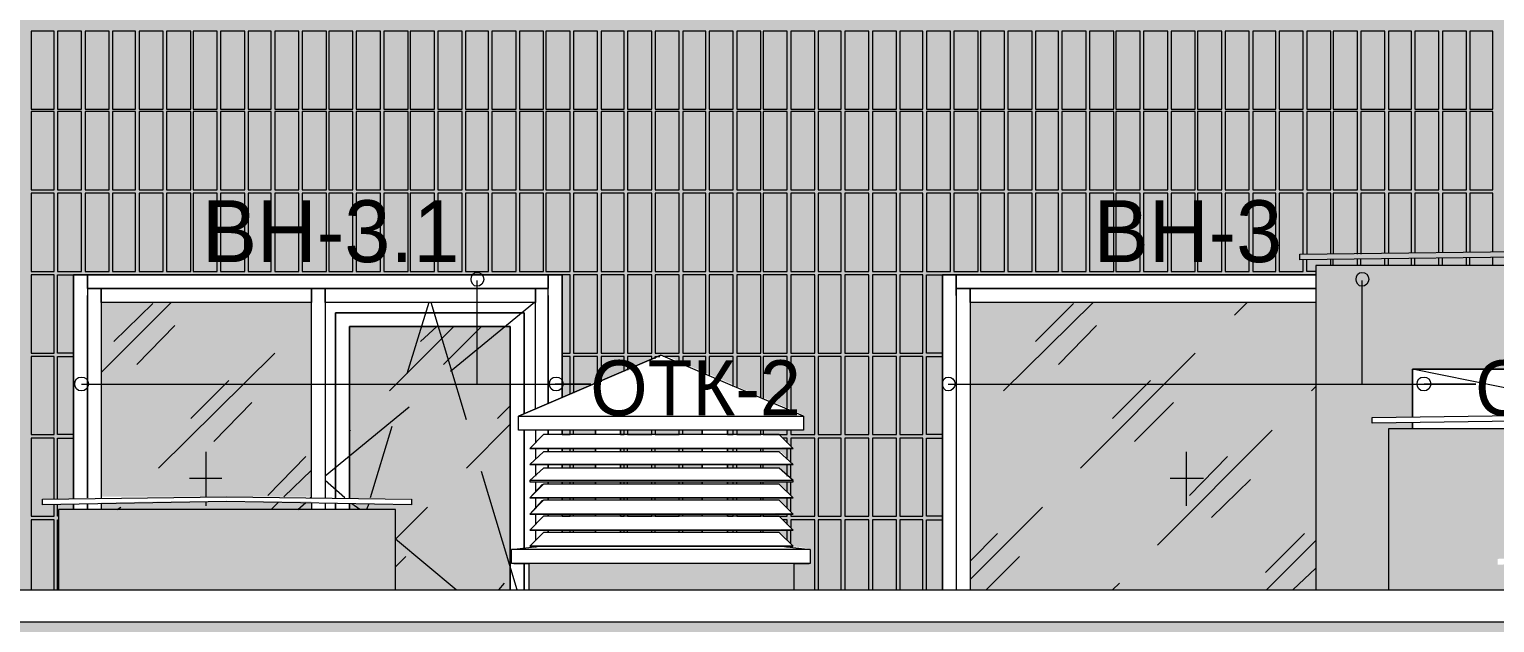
# Model space of a CAD drawing. Header units: millimetres. Extents: x -28928 to 100580, y -22867 to 36490.
# Drawn here: x 41529 to 46924, y 1453 to 3636 of the extents above; entities that cross this region are included whole.
import ezdxf

# ---------------------------------------------------------------- set-up
doc = ezdxf.new("R2010")
doc.units = ezdxf.units.MM
doc.layers.add('PDF _Геометрия', color=7, linetype='Continuous', true_color=0x8f8e8d)
doc.layers.add('PDF _Сплошная заливка', color=7, linetype='Continuous', true_color=0xffffff)
doc.layers.add('PDF _Текст', color=7, linetype='Continuous')

msp = doc.modelspace()

# ---------------------------------------------------------------- hatches: boundary and pattern name
at = {"layer": 'PDF _Сплошная заливка', "true_color": 0xdcd6cf, "transparency": 33554559}
h = msp.add_hatch(color=254, dxfattribs=at)
h.paths.add_polyline_path([(29617.6, 1544.1), (29617.6, 9028.4), (29486.4, 9028.4), (29486.4, 1544.1)])
h.paths.add_polyline_path([(47137.2, -1464), (47137.2, -4713.2), (55763.7, -4713.2), (55763.7, 1455.3), (29617.6, 1455.3), (29617.6, 1523), (29486.4, 1523), (29486.4, -4713.2), (45263, -4713.2), (45263, -1464)])
at = {"layer": 'PDF _Сплошная заливка', "true_color": 0xffb53f, "transparency": 33554559}
h = msp.add_hatch(color=40, dxfattribs=at)
h.paths.add_polyline_path([(54591.8, 8685.7), (54591.8, 8224.5), (54845.7, 8224.5), (54845.7, 8685.7)])
h.paths.add_polyline_path([(54460.7, 3189.9), (54460.7, 2728.7), (54566.4, 2728.7), (54566.4, 3189.9)])
h.paths.add_polyline_path([(54875.3, 3689.1), (54875.3, 3228), (55243.4, 3228), (55243.4, 3689.1)])
h.paths.add_polyline_path([(54875.3, 3189.9), (54875.3, 2728.7), (55243.4, 2728.7), (55243.4, 3189.9)])
h.paths.add_polyline_path([(54460.7, 3689.1), (54460.7, 3228), (54566.4, 3228), (54566.4, 3689.1)])
h.paths.add_polyline_path([(43706.1, 2161.8), (43706.1, 2144.9), (44006.4, 2144.9), (44006.4, 2161.8)])
h.paths.add_polyline_path([(54875.3, 4188.4), (54875.3, 3727.2), (55243.4, 3727.2), (55243.4, 4188.4)])
h.paths.add_polyline_path([(43706.1, 2094.1), (43706.1, 2081.4), (44006.4, 2081.4), (44006.4, 2094.1)])
h.paths.add_polyline_path([(54460.7, 4188.4), (54460.7, 3727.2), (54566.4, 3727.2), (54566.4, 4188.4)])
h.paths.add_polyline_path([(43706.1, 2034.9), (43706.1, 2022.2), (44006.4, 2022.2), (44006.4, 2034.9)])
h.paths.add_polyline_path([(54591.8, 4687.6), (54591.8, 4226.4), (54845.7, 4226.4), (54845.7, 4687.6)])
h.paths.add_polyline_path([(43706.1, 1971.4), (43706.1, 1963), (44006.4, 1963), (44006.4, 1971.4)])
h.paths.add_polyline_path([(54591.8, 5186.8), (54591.8, 4725.7), (54845.7, 4725.7), (54845.7, 5186.8)])
h.paths.add_polyline_path([(43706.1, 1912.2), (43706.1, 1903.7), (44006.4, 1903.7), (44006.4, 1912.2)])
h.paths.add_polyline_path([(54875.3, 5686), (54875.3, 5224.9), (55243.4, 5224.9), (55243.4, 5686)])
h.paths.add_polyline_path([(43706.1, 1853), (43706.1, 1844.5), (44006.4, 1844.5), (44006.4, 1853)])
h.paths.add_polyline_path([(54460.7, 5686), (54460.7, 5224.9), (54566.4, 5224.9), (54566.4, 5686)])
h.paths.add_polyline_path([(43706.1, 1793.7), (43706.1, 1785.3), (44006.4, 1785.3), (44006.4, 1793.7)])
h.paths.add_polyline_path([(54875.3, 6185.3), (54875.3, 5728.4), (55243.4, 5728.4), (55243.4, 6185.3)])
h.paths.add_polyline_path([(43490.3, 1793.7), (43490.3, 1785.3), (43613, 1785.3), (43613, 1793.7)])
h.paths.add_polyline_path([(54460.7, 6185.3), (54460.7, 5728.4), (54566.4, 5728.4), (54566.4, 6185.3)])
h.paths.add_polyline_path([(43490.3, 1853), (43490.3, 1844.5), (43613, 1844.5), (43613, 1853)])
h.paths.add_polyline_path([(54591.8, 6684.5), (54591.8, 6227.6), (54845.7, 6227.6), (54845.7, 6684.5)])
h.paths.add_polyline_path([(43490.3, 1912.2), (43490.3, 1903.7), (43613, 1903.7), (43613, 1912.2)])
h.paths.add_polyline_path([(54591.8, 7183.7), (54591.8, 6726.8), (54845.7, 6726.8), (54845.7, 7183.7)])
h.paths.add_polyline_path([(43490.3, 1971.4), (43490.3, 1963), (43613, 1963), (43613, 1971.4)])
h.paths.add_polyline_path([(54875.3, 7687.2), (54875.3, 7226), (55243.4, 7226), (55243.4, 7687.2)])
h.paths.add_polyline_path([(43490.3, 2034.9), (43490.3, 2022.2), (43613, 2022.2), (43613, 2034.9)])
h.paths.add_polyline_path([(54460.7, 7687.2), (54460.7, 7226), (54566.4, 7226), (54566.4, 7687.2)])
h.paths.add_polyline_path([(43490.3, 2094.1), (43490.3, 2081.4), (43613, 2081.4), (43613, 2094.1)])
h.paths.add_polyline_path([(54875.3, 8186.4), (54875.3, 7725.3), (55243.4, 7725.3), (55243.4, 8186.4)])
h.paths.add_polyline_path([(43490.3, 2161.8), (43490.3, 2144.9), (43613, 2144.9), (43613, 2161.8)])
h.paths.add_polyline_path([(54460.7, 8186.4), (54460.7, 7725.3), (54566.4, 7725.3), (54566.4, 8186.4)])
h.paths.add_polyline_path([(54591.8, 3189.9), (54591.8, 2728.7), (54845.7, 2728.7), (54845.7, 3189.9)])
h.paths.add_polyline_path([(54875.3, 8685.7), (54875.3, 8224.5), (55243.4, 8224.5), (55243.4, 8685.7)])
h.paths.add_polyline_path([(54591.8, 3689.1), (54591.8, 3228), (54845.7, 3228), (54845.7, 3689.1)])
h.paths.add_polyline_path([(54460.7, 8685.7), (54460.7, 8224.5), (54566.4, 8224.5), (54566.4, 8685.7)])
h.paths.add_polyline_path([(54591.8, 4188.4), (54591.8, 3727.2), (54845.7, 3727.2), (54845.7, 4188.4)])
h.paths.add_polyline_path([(55763.7, 8664.5), (55319.5, 8664.5), (55319.5, 7831), (55763.7, 7831)])
h.paths.add_polyline_path([(54875.3, 4687.6), (54875.3, 4226.4), (55243.4, 4226.4), (55243.4, 4687.6)])
h.paths.add_polyline_path([(54845.7, 8723.7), (54845.7, 9028.4), (54591.8, 9028.4), (54591.8, 8723.7)])
h.paths.add_polyline_path([(54460.7, 4687.6), (54460.7, 4226.4), (54566.4, 4226.4), (54566.4, 4687.6)])
h.paths.add_polyline_path([(55319.5, 8728), (55763.7, 8728), (55763.7, 9028.4), (55319.5, 9028.4)])
h.paths.add_polyline_path([(54875.3, 5186.8), (54875.3, 4725.7), (55243.4, 4725.7), (55243.4, 5186.8)])
h.paths.add_polyline_path([(55763.7, 7767.6), (55319.5, 7767.6), (55319.5, 6929.9), (55763.7, 6929.9)])
h.paths.add_polyline_path([(54460.7, 5186.8), (54460.7, 4725.7), (54566.4, 4725.7), (54566.4, 5186.8)])
h.paths.add_polyline_path([(55763.7, 5965.3), (55319.5, 5965.3), (55319.5, 5131.8), (55763.7, 5131.8)])
h.paths.add_polyline_path([(54591.8, 5686), (54591.8, 5224.9), (54845.7, 5224.9), (54845.7, 5686)])
h.paths.add_polyline_path([(44344.9, 1671), (44344.9, 1573.7), (44890.7, 1573.7), (44890.7, 2733), (46265.7, 2733), (46265.7, 2766.8), (48152.6, 2766.8), (48152.6, 2733), (49887.2, 2733), (49887.2, 1573.7), (51287.6, 1573.7), (51287.6, 2733), (53085.7, 2733), (53085.7, 1573.7), (55260.3, 1573.7), (55260.3, 2686.4), (54448, 2686.4), (54448, 9028.4), (34432.2, 9028.4), (34432.2, 1573.7), (35295.3, 1573.7), (35295.3, 2733), (37093.4, 2733), (37093.4, 1573.7), (38493.7, 1573.7), (38493.7, 2733), (40291.8, 2733), (40291.8, 1573.7), (41637.2, 1573.7), (41637.2, 1869.9), (41692.2, 1869.9), (41692.2, 1891), (41578, 1891), (41578, 1908), (41692.2, 1908), (41692.2, 2733), (43490.3, 2733), (43490.3, 2284.5), (43503, 2288.7), (43511.4, 2293), (43524.1, 2297.2), (43541.1, 2305.7), (43553.7, 2309.9), (43570.7, 2318.4), (43583.4, 2322.6), (43600.3, 2331), (43613, 2335.3), (43629.9, 2343.7), (43642.6, 2348), (43659.5, 2356.4), (43672.2, 2360.7), (43680.7, 2364.9), (43693.4, 2369.1), (43710.3, 2377.6), (43723, 2381.8), (43739.9, 2390.3), (43752.6, 2394.5), (43769.5, 2403), (43782.2, 2407.2), (43799.1, 2415.7), (43811.8, 2419.9), (43828.7, 2428.4), (43841.4, 2432.6), (43849.9, 2436.8), (43871.1, 2436.8), (43888, 2428.4), (43900.7, 2424.1), (43917.6, 2415.7), (43930.3, 2411.4), (43947.2, 2403), (43959.9, 2398.7), (43976.8, 2390.3), (43989.5, 2386), (44006.4, 2377.6), (44019.1, 2373.4), (44036.1, 2364.9), (44048.7, 2360.7), (44065.7, 2352.2), (44078.4, 2348), (44095.3, 2339.5), (44108, 2335.3), (44133.4, 2322.6), (44146.1, 2318.4), (44163, 2309.9), (44175.7, 2305.7), (44192.6, 2297.2), (44205.3, 2293), (44222.2, 2284.5), (44234.9, 2280.3), (44251.8, 2271.8), (44264.5, 2267.6), (44281.4, 2259.1), (44294.1, 2254.9), (44311.1, 2246.4), (44323.7, 2242.2), (44340.7, 2233.7), (44353.4, 2229.5), (44378.7, 2216.8), (44378.7, 2161.8), (44099.5, 2161.8), (44099.5, 2144.9), (44294.1, 2144.9), (44340.7, 2098.4), (44099.5, 2094.1), (44099.5, 2081.4), (44298.4, 2081.4), (44340.7, 2039.1), (44099.5, 2034.9), (44099.5, 2022.2), (44294.1, 2022.2), (44340.7, 1975.7), (44099.5, 1971.4), (44099.5, 1963), (44294.1, 1963), (44340.7, 1916.4), (44099.5, 1912.2), (44099.5, 1903.7), (44294.1, 1903.7), (44340.7, 1857.2), (44099.5, 1853), (44099.5, 1844.5), (44294.1, 1844.5), (44340.7, 1798), (44099.5, 1793.7), (44099.5, 1785.3), (44289.9, 1785.3), (44298.4, 1781), (44340.7, 1738.7), (44336.4, 1734.5), (44404.1, 1726), (44404.1, 1671)])
h.paths.add_polyline_path([(54591.8, 6185.3), (54591.8, 5728.4), (54845.7, 5728.4), (54845.7, 6185.3)])
h.paths.add_polyline_path([(55763.7, 4167.2), (55319.5, 4167.2), (55319.5, 3333.7), (55763.7, 3333.7)])
h.paths.add_polyline_path([(54875.3, 6684.5), (54875.3, 6227.6), (55243.4, 6227.6), (55243.4, 6684.5)])
h.paths.add_polyline_path([(55763.7, 3270.3), (55319.5, 3270.3), (55319.5, 2432.6), (55763.7, 2432.6)])
h.paths.add_polyline_path([(54460.7, 6684.5), (54460.7, 6227.6), (54566.4, 6227.6), (54566.4, 6684.5)])
h.paths.add_polyline_path([(55763.7, 2369.1), (55319.5, 2369.1), (55319.5, 1573.7), (55763.7, 1573.7)])
h.paths.add_polyline_path([(54875.3, 7183.7), (54875.3, 6726.8), (55243.4, 6726.8), (55243.4, 7183.7)])
h.paths.add_polyline_path([(55763.7, 5068.4), (55319.5, 5068.4), (55319.5, 4230.7), (55763.7, 4230.7)])
h.paths.add_polyline_path([(54460.7, 7183.7), (54460.7, 6726.8), (54566.4, 6726.8), (54566.4, 7183.7)])
h.paths.add_polyline_path([(55763.7, 6866.4), (55319.5, 6866.4), (55319.5, 6028.7), (55763.7, 6028.7)])
h.paths.add_polyline_path([(54591.8, 7687.2), (54591.8, 7226), (54845.7, 7226), (54845.7, 7687.2)])
h.paths.add_polyline_path([(55243.4, 8723.7), (55243.4, 9028.4), (54875.3, 9028.4), (54875.3, 8723.7)])
h.paths.add_polyline_path([(54591.8, 8186.4), (54591.8, 7725.3), (54845.7, 7725.3), (54845.7, 8186.4)])
h.paths.add_polyline_path([(54566.4, 8723.7), (54566.4, 9028.4), (54460.7, 9028.4), (54460.7, 8723.7)])
at = {"layer": 'PDF _Сплошная заливка', "true_color": 0x383e42, "transparency": 33554559}
h = msp.add_hatch(color=250, dxfattribs=at)
h.paths.add_polyline_path([(47898.7, 1692.2), (48152.6, 1688), (48152.6, 2766.8), (46265.7, 2766.8), (46265.7, 1573.7), (46532.2, 1573.7), (46532.2, 2166), (46621.1, 2166), (46621.1, 2191.4), (46473, 2191.4), (46473, 2208.4), (46621.1, 2208.4), (46621.1, 2386), (47276.8, 2386), (47276.8, 2212.6), (47704.1, 2212.6), (47704.1, 2191.4), (47492.6, 2195.7), (47276.8, 2195.7), (47276.8, 2166), (47644.9, 2166), (47644.9, 1692.2)])
h.paths.add_polyline_path([(48152.6, 1671), (47644.9, 1671), (47644.9, 1641.4), (48152.6, 1641.4)])
at = {"layer": 'PDF _Сплошная заливка', "transparency": 33554559}
h = msp.add_hatch(color=256, dxfattribs=at)
h.paths.add_polyline_path([(41793.7, 1916.4), (42567.9, 1916.4), (42567.9, 2631.4), (41793.7, 2631.4)])
h.paths.add_polyline_path([(42567.9, 1899.5), (42026.4, 1899.5), (41793.7, 1895.3), (41793.7, 1869.9), (42567.9, 1869.9)])
msp.add_hatch(color=256, dxfattribs=at).paths.add_polyline_path([(42707.6, 1869.9), (42876.8, 1869.9), (42876.8, 1573.7), (43299.9, 1573.7), (43299.9, 2542.6), (42707.6, 2542.6), (42707.6, 1912.2), (42936.1, 1912.2), (42936.1, 1891), (42707.6, 1891)])
at = {"layer": 'PDF _Сплошная заливка', "true_color": 0x383e42, "transparency": 33554559}
msp.add_hatch(color=250, dxfattribs=at).paths.add_polyline_path([(47289.5, 1692.2), (47644.9, 1692.2), (47644.9, 2166), (46532.2, 2166), (46532.2, 1573.7), (46993.4, 1573.7), (46993.4, 1641.4), (47644.9, 1641.4), (47644.9, 1675.3), (47391.1, 1675.3), (46934.1, 1666.8), (46934.1, 1688)])

# ---------------------------------------------------------------- linework, layer by layer
at = {"layer": 'PDF _Геометрия', "color": 253, "lineweight": 9, "true_color": 0xaea391}
for points in [[(41535.7, 3629.9), (41535.7, 3342.2), (41620.3, 3342.2), (41620.3, 3629.9)], [(41633, 3629.9), (41633, 3342.2), (41721.8, 3342.2), (41721.8, 3629.9)], [(41734.5, 3629.9), (41734.5, 3342.2), (41823.4, 3342.2), (41823.4, 3629.9)], [(41836.1, 3629.9), (41836.1, 3342.2), (41920.7, 3342.2), (41920.7, 3629.9)], [(41933.4, 3629.9), (41933.4, 3342.2), (42022.2, 3342.2), (42022.2, 3629.9)], [(42034.9, 3629.9), (42034.9, 3342.2), (42123.7, 3342.2), (42123.7, 3629.9)], [(42132.2, 3629.9), (42132.2, 3342.2), (42221.1, 3342.2), (42221.1, 3629.9)], [(42233.7, 3629.9), (42233.7, 3342.2), (42322.6, 3342.2), (42322.6, 3629.9)], [(42335.3, 3629.9), (42335.3, 3342.2), (42419.9, 3342.2), (42419.9, 3629.9)], [(42432.6, 3629.9), (42432.6, 3342.2), (42521.4, 3342.2), (42521.4, 3629.9)], [(42534.1, 3629.9), (42534.1, 3342.2), (42623, 3342.2), (42623, 3629.9)], [(42631.4, 3629.9), (42631.4, 3342.2), (42720.3, 3342.2), (42720.3, 3629.9)], [(42733, 3629.9), (42733, 3342.2), (42821.8, 3342.2), (42821.8, 3629.9)], [(42834.5, 3629.9), (42834.5, 3342.2), (42923.4, 3342.2), (42923.4, 3629.9)], [(42931.8, 3629.9), (42931.8, 3342.2), (43020.7, 3342.2), (43020.7, 3629.9)], [(43033.4, 3629.9), (43033.4, 3342.2), (43122.2, 3342.2), (43122.2, 3629.9)], [(43134.9, 3629.9), (43134.9, 3342.2), (43219.5, 3342.2), (43219.5, 3629.9)], [(43232.2, 3629.9), (43232.2, 3342.2), (43321.1, 3342.2), (43321.1, 3629.9)], [(43333.7, 3629.9), (43333.7, 3342.2), (43422.6, 3342.2), (43422.6, 3629.9)], [(43431.1, 3629.9), (43431.1, 3342.2), (43519.9, 3342.2), (43519.9, 3629.9)], [(43532.6, 3629.9), (43532.6, 3342.2), (43621.4, 3342.2), (43621.4, 3629.9)], [(43634.1, 3629.9), (43634.1, 3342.2), (43718.7, 3342.2), (43718.7, 3629.9)], [(43731.4, 3629.9), (43731.4, 3342.2), (43820.3, 3342.2), (43820.3, 3629.9)], [(43833, 3629.9), (43833, 3342.2), (43921.8, 3342.2), (43921.8, 3629.9)], [(43934.5, 3629.9), (43934.5, 3342.2), (44019.1, 3342.2), (44019.1, 3629.9)], [(44031.8, 3629.9), (44031.8, 3342.2), (44120.7, 3342.2), (44120.7, 3629.9)], [(44133.4, 3629.9), (44133.4, 3342.2), (44222.2, 3342.2), (44222.2, 3629.9)], [(44230.7, 3629.9), (44230.7, 3342.2), (44319.5, 3342.2), (44319.5, 3629.9)], [(44332.2, 3629.9), (44332.2, 3342.2), (44421.1, 3342.2), (44421.1, 3629.9)], [(44433.7, 3629.9), (44433.7, 3342.2), (44518.4, 3342.2), (44518.4, 3629.9)], [(44531.1, 3629.9), (44531.1, 3342.2), (44619.9, 3342.2), (44619.9, 3629.9)], [(44632.6, 3629.9), (44632.6, 3342.2), (44721.4, 3342.2), (44721.4, 3629.9)], [(44734.1, 3629.9), (44734.1, 3342.2), (44818.7, 3342.2), (44818.7, 3629.9)], [(44831.4, 3629.9), (44831.4, 3342.2), (44920.3, 3342.2), (44920.3, 3629.9)], [(44933, 3629.9), (44933, 3342.2), (45021.8, 3342.2), (45021.8, 3629.9)], [(45030.3, 3629.9), (45030.3, 3342.2), (45119.1, 3342.2), (45119.1, 3629.9)], [(45131.8, 3629.9), (45131.8, 3342.2), (45220.7, 3342.2), (45220.7, 3629.9)], [(45233.4, 3629.9), (45233.4, 3342.2), (45318, 3342.2), (45318, 3629.9)], [(45330.7, 3629.9), (45330.7, 3342.2), (45419.5, 3342.2), (45419.5, 3629.9)], [(45432.2, 3629.9), (45432.2, 3342.2), (45521.1, 3342.2), (45521.1, 3629.9)], [(45529.5, 3629.9), (45529.5, 3342.2), (45618.4, 3342.2), (45618.4, 3629.9)], [(45631.1, 3629.9), (45631.1, 3342.2), (45719.9, 3342.2), (45719.9, 3629.9)], [(45732.6, 3629.9), (45732.6, 3342.2), (45821.4, 3342.2), (45821.4, 3629.9)], [(45829.9, 3629.9), (45829.9, 3342.2), (45918.7, 3342.2), (45918.7, 3629.9)], [(45931.4, 3629.9), (45931.4, 3342.2), (46020.3, 3342.2), (46020.3, 3629.9)], [(46033, 3629.9), (46033, 3342.2), (46117.6, 3342.2), (46117.6, 3629.9)], [(46130.3, 3629.9), (46130.3, 3342.2), (46219.1, 3342.2), (46219.1, 3629.9)], [(46231.8, 3629.9), (46231.8, 3342.2), (46320.7, 3342.2), (46320.7, 3629.9)], [(46329.1, 3629.9), (46329.1, 3342.2), (46418, 3342.2), (46418, 3629.9)], [(46430.7, 3629.9), (46430.7, 3342.2), (46519.5, 3342.2), (46519.5, 3629.9)], [(46532.2, 3629.9), (46532.2, 3342.2), (46616.8, 3342.2), (46616.8, 3629.9)], [(46629.5, 3629.9), (46629.5, 3342.2), (46718.4, 3342.2), (46718.4, 3629.9)], [(46731.1, 3629.9), (46731.1, 3342.2), (46819.9, 3342.2), (46819.9, 3629.9)], [(46832.6, 3629.9), (46832.6, 3342.2), (46917.2, 3342.2), (46917.2, 3629.9)], [(41535.7, 3333.7), (41535.7, 3046), (41620.3, 3046), (41620.3, 3333.7)], [(41633, 3333.7), (41633, 3046), (41721.8, 3046), (41721.8, 3333.7)], [(41734.5, 3333.7), (41734.5, 3046), (41823.4, 3046), (41823.4, 3333.7)], [(41836.1, 3333.7), (41836.1, 3046), (41920.7, 3046), (41920.7, 3333.7)], [(41933.4, 3333.7), (41933.4, 3046), (42022.2, 3046), (42022.2, 3333.7)], [(42034.9, 3333.7), (42034.9, 3046), (42123.7, 3046), (42123.7, 3333.7)], [(42132.2, 3333.7), (42132.2, 3046), (42221.1, 3046), (42221.1, 3333.7)], [(42233.7, 3333.7), (42233.7, 3046), (42322.6, 3046), (42322.6, 3333.7)], [(42335.3, 3333.7), (42335.3, 3046), (42419.9, 3046), (42419.9, 3333.7)], [(42432.6, 3333.7), (42432.6, 3046), (42521.4, 3046), (42521.4, 3333.7)], [(42534.1, 3333.7), (42534.1, 3046), (42623, 3046), (42623, 3333.7)], [(42631.4, 3333.7), (42631.4, 3046), (42720.3, 3046), (42720.3, 3333.7)], [(42733, 3333.7), (42733, 3046), (42821.8, 3046), (42821.8, 3333.7)], [(42834.5, 3333.7), (42834.5, 3046), (42923.4, 3046), (42923.4, 3333.7)], [(42931.8, 3333.7), (42931.8, 3046), (43020.7, 3046), (43020.7, 3333.7)], [(43033.4, 3333.7), (43033.4, 3046), (43122.2, 3046), (43122.2, 3333.7)], [(43134.9, 3333.7), (43134.9, 3046), (43219.5, 3046), (43219.5, 3333.7)], [(43232.2, 3333.7), (43232.2, 3046), (43321.1, 3046), (43321.1, 3333.7)], [(43333.7, 3333.7), (43333.7, 3046), (43422.6, 3046), (43422.6, 3333.7)], [(43431.1, 3333.7), (43431.1, 3046), (43519.9, 3046), (43519.9, 3333.7)], [(43532.6, 3333.7), (43532.6, 3046), (43621.4, 3046), (43621.4, 3333.7)], [(43634.1, 3333.7), (43634.1, 3046), (43718.7, 3046), (43718.7, 3333.7)], [(43731.4, 3333.7), (43731.4, 3046), (43820.3, 3046), (43820.3, 3333.7)], [(43833, 3333.7), (43833, 3046), (43921.8, 3046), (43921.8, 3333.7)], [(43934.5, 3333.7), (43934.5, 3046), (44019.1, 3046), (44019.1, 3333.7)], [(44031.8, 3333.7), (44031.8, 3046), (44120.7, 3046), (44120.7, 3333.7)], [(44133.4, 3333.7), (44133.4, 3046), (44222.2, 3046), (44222.2, 3333.7)], [(44230.7, 3333.7), (44230.7, 3046), (44319.5, 3046), (44319.5, 3333.7)], [(44332.2, 3333.7), (44332.2, 3046), (44421.1, 3046), (44421.1, 3333.7)], [(44433.7, 3333.7), (44433.7, 3046), (44518.4, 3046), (44518.4, 3333.7)], [(44531.1, 3333.7), (44531.1, 3046), (44619.9, 3046), (44619.9, 3333.7)], [(44632.6, 3333.7), (44632.6, 3046), (44721.4, 3046), (44721.4, 3333.7)], [(44734.1, 3333.7), (44734.1, 3046), (44818.7, 3046), (44818.7, 3333.7)], [(44831.4, 3333.7), (44831.4, 3046), (44920.3, 3046), (44920.3, 3333.7)], [(44933, 3333.7), (44933, 3046), (45021.8, 3046), (45021.8, 3333.7)], [(45030.3, 3333.7), (45030.3, 3046), (45119.1, 3046), (45119.1, 3333.7)], [(45131.8, 3333.7), (45131.8, 3046), (45220.7, 3046), (45220.7, 3333.7)], [(45233.4, 3333.7), (45233.4, 3046), (45318, 3046), (45318, 3333.7)], [(45330.7, 3333.7), (45330.7, 3046), (45419.5, 3046), (45419.5, 3333.7)], [(45432.2, 3333.7), (45432.2, 3046), (45521.1, 3046), (45521.1, 3333.7)], [(45529.5, 3333.7), (45529.5, 3046), (45618.4, 3046), (45618.4, 3333.7)], [(45631.1, 3333.7), (45631.1, 3046), (45719.9, 3046), (45719.9, 3333.7)], [(45732.6, 3333.7), (45732.6, 3046), (45821.4, 3046), (45821.4, 3333.7)], [(45829.9, 3333.7), (45829.9, 3046), (45918.7, 3046), (45918.7, 3333.7)], [(45931.4, 3333.7), (45931.4, 3046), (46020.3, 3046), (46020.3, 3333.7)], [(46033, 3333.7), (46033, 3046), (46117.6, 3046), (46117.6, 3333.7)], [(46130.3, 3333.7), (46130.3, 3046), (46219.1, 3046), (46219.1, 3333.7)], [(46231.8, 3333.7), (46231.8, 3046), (46320.7, 3046), (46320.7, 3333.7)], [(46329.1, 3333.7), (46329.1, 3046), (46418, 3046), (46418, 3333.7)], [(46430.7, 3333.7), (46430.7, 3046), (46519.5, 3046), (46519.5, 3333.7)], [(46532.2, 3333.7), (46532.2, 3046), (46616.8, 3046), (46616.8, 3333.7)], [(46629.5, 3333.7), (46629.5, 3046), (46718.4, 3046), (46718.4, 3333.7)], [(46731.1, 3333.7), (46731.1, 3046), (46819.9, 3046), (46819.9, 3333.7)], [(46832.6, 3333.7), (46832.6, 3046), (46917.2, 3046), (46917.2, 3333.7)], [(41535.7, 3033.4), (41535.7, 2745.7), (41620.3, 2745.7), (41620.3, 3033.4)], [(41633, 3033.4), (41633, 2745.7), (41721.8, 2745.7), (41721.8, 3033.4)], [(41734.5, 3033.4), (41734.5, 2745.7), (41823.4, 2745.7), (41823.4, 3033.4)], [(41836.1, 3033.4), (41836.1, 2745.7), (41920.7, 2745.7), (41920.7, 3033.4)], [(41933.4, 3033.4), (41933.4, 2745.7), (42022.2, 2745.7), (42022.2, 3033.4)], [(42034.9, 3033.4), (42034.9, 2745.7), (42123.7, 2745.7), (42123.7, 3033.4)], [(42132.2, 3033.4), (42132.2, 2745.7), (42221.1, 2745.7), (42221.1, 3033.4)], [(42233.7, 3033.4), (42233.7, 2745.7), (42322.6, 2745.7), (42322.6, 3033.4)], [(42335.3, 3033.4), (42335.3, 2745.7), (42419.9, 2745.7), (42419.9, 3033.4)], [(42432.6, 3033.4), (42432.6, 2745.7), (42521.4, 2745.7), (42521.4, 3033.4)], [(42534.1, 3033.4), (42534.1, 2745.7), (42623, 2745.7), (42623, 3033.4)], [(42631.4, 3033.4), (42631.4, 2745.7), (42720.3, 2745.7), (42720.3, 3033.4)], [(42733, 3033.4), (42733, 2745.7), (42821.8, 2745.7), (42821.8, 3033.4)], [(42834.5, 3033.4), (42834.5, 2745.7), (42923.4, 2745.7), (42923.4, 3033.4)], [(42931.8, 3033.4), (42931.8, 2745.7), (43020.7, 2745.7), (43020.7, 3033.4)], [(43033.4, 3033.4), (43033.4, 2745.7), (43122.2, 2745.7), (43122.2, 3033.4)], [(43134.9, 3033.4), (43134.9, 2745.7), (43219.5, 2745.7), (43219.5, 3033.4)], [(43232.2, 3033.4), (43232.2, 2745.7), (43321.1, 2745.7), (43321.1, 3033.4)], [(43333.7, 3033.4), (43333.7, 2745.7), (43422.6, 2745.7), (43422.6, 3033.4)], [(43431.1, 3033.4), (43431.1, 2745.7), (43519.9, 2745.7), (43519.9, 3033.4)], [(43532.6, 3033.4), (43532.6, 2745.7), (43621.4, 2745.7), (43621.4, 3033.4)], [(43634.1, 3033.4), (43634.1, 2745.7), (43718.7, 2745.7), (43718.7, 3033.4)], [(43731.4, 3033.4), (43731.4, 2745.7), (43820.3, 2745.7), (43820.3, 3033.4)], [(43833, 3033.4), (43833, 2745.7), (43921.8, 2745.7), (43921.8, 3033.4)], [(43934.5, 3033.4), (43934.5, 2745.7), (44019.1, 2745.7), (44019.1, 3033.4)], [(44031.8, 3033.4), (44031.8, 2745.7), (44120.7, 2745.7), (44120.7, 3033.4)], [(44133.4, 3033.4), (44133.4, 2745.7), (44222.2, 2745.7), (44222.2, 3033.4)], [(44230.7, 3033.4), (44230.7, 2745.7), (44319.5, 2745.7), (44319.5, 3033.4)], [(44332.2, 3033.4), (44332.2, 2745.7), (44421.1, 2745.7), (44421.1, 3033.4)], [(44433.7, 3033.4), (44433.7, 2745.7), (44518.4, 2745.7), (44518.4, 3033.4)], [(44531.1, 3033.4), (44531.1, 2745.7), (44619.9, 2745.7), (44619.9, 3033.4)], [(44632.6, 3033.4), (44632.6, 2745.7), (44721.4, 2745.7), (44721.4, 3033.4)], [(44734.1, 3033.4), (44734.1, 2745.7), (44818.7, 2745.7), (44818.7, 3033.4)], [(44831.4, 3033.4), (44831.4, 2745.7), (44920.3, 2745.7), (44920.3, 3033.4)], [(44933, 3033.4), (44933, 2745.7), (45021.8, 2745.7), (45021.8, 3033.4)], [(45030.3, 3033.4), (45030.3, 2745.7), (45119.1, 2745.7), (45119.1, 3033.4)], [(45131.8, 3033.4), (45131.8, 2745.7), (45220.7, 2745.7), (45220.7, 3033.4)], [(45233.4, 3033.4), (45233.4, 2745.7), (45318, 2745.7), (45318, 3033.4)], [(45330.7, 3033.4), (45330.7, 2745.7), (45419.5, 2745.7), (45419.5, 3033.4)], [(45432.2, 3033.4), (45432.2, 2745.7), (45521.1, 2745.7), (45521.1, 3033.4)], [(45529.5, 3033.4), (45529.5, 2745.7), (45618.4, 2745.7), (45618.4, 3033.4)], [(45631.1, 3033.4), (45631.1, 2745.7), (45719.9, 2745.7), (45719.9, 3033.4)], [(45732.6, 3033.4), (45732.6, 2745.7), (45821.4, 2745.7), (45821.4, 3033.4)], [(45829.9, 3033.4), (45829.9, 2745.7), (45918.7, 2745.7), (45918.7, 3033.4)], [(45931.4, 3033.4), (45931.4, 2745.7), (46020.3, 2745.7), (46020.3, 3033.4)], [(46033, 3033.4), (46033, 2745.7), (46117.6, 2745.7), (46117.6, 3033.4)], [(41535.7, 2733), (41535.7, 2445.3), (41620.3, 2445.3), (41620.3, 2733)], [(43532.6, 2733), (43532.6, 2445.3), (43621.4, 2445.3), (43621.4, 2733)], [(43634.1, 2733), (43634.1, 2445.3), (43718.7, 2445.3), (43718.7, 2733)], [(43731.4, 2733), (43731.4, 2445.3), (43820.3, 2445.3), (43820.3, 2733)], [(43833, 2733), (43833, 2445.3), (43921.8, 2445.3), (43921.8, 2733)], [(43934.5, 2733), (43934.5, 2445.3), (44019.1, 2445.3), (44019.1, 2733)], [(44031.8, 2733), (44031.8, 2445.3), (44120.7, 2445.3), (44120.7, 2733)], [(44133.4, 2733), (44133.4, 2445.3), (44222.2, 2445.3), (44222.2, 2733)], [(44230.7, 2733), (44230.7, 2445.3), (44319.5, 2445.3), (44319.5, 2733)], [(44332.2, 2733), (44332.2, 2445.3), (44421.1, 2445.3), (44421.1, 2733)], [(44433.7, 2733), (44433.7, 2445.3), (44518.4, 2445.3), (44518.4, 2733)], [(44531.1, 2733), (44531.1, 2445.3), (44619.9, 2445.3), (44619.9, 2733)], [(44632.6, 2733), (44632.6, 2445.3), (44721.4, 2445.3), (44721.4, 2733)], [(44734.1, 2733), (44734.1, 2445.3), (44818.7, 2445.3), (44818.7, 2733)], [(41535.7, 2432.6), (41535.7, 2144.9), (41620.3, 2144.9), (41620.3, 2432.6)], [(44433.7, 2432.6), (44433.7, 2144.9), (44518.4, 2144.9), (44518.4, 2432.6)], [(44531.1, 2432.6), (44531.1, 2144.9), (44619.9, 2144.9), (44619.9, 2432.6)], [(44632.6, 2432.6), (44632.6, 2144.9), (44721.4, 2144.9), (44721.4, 2432.6)], [(44734.1, 2432.6), (44734.1, 2144.9), (44818.7, 2144.9), (44818.7, 2432.6)], [(44433.7, 2132.2), (44433.7, 1844.5), (44518.4, 1844.5), (44518.4, 2132.2)], [(44531.1, 2132.2), (44531.1, 1844.5), (44619.9, 1844.5), (44619.9, 2132.2)], [(44632.6, 2132.2), (44632.6, 1844.5), (44721.4, 1844.5), (44721.4, 2132.2)], [(44734.1, 2132.2), (44734.1, 1844.5), (44818.7, 1844.5), (44818.7, 2132.2)]]:
    msp.add_lwpolyline(points, close=True, dxfattribs=at)
for points in [[(46219.1, 2809.1), (46219.1, 3033.4), (46130.3, 3033.4), (46130.3, 2745.7), (46219.1, 2745.7), (46219.1, 2788)], [(46320.7, 2809.1), (46320.7, 3033.4), (46231.8, 3033.4), (46231.8, 2809.1)], [(46418, 2809.1), (46418, 3033.4), (46329.1, 3033.4), (46329.1, 2809.1)], [(46519.5, 2813.4), (46519.5, 3033.4), (46430.7, 3033.4), (46430.7, 2809.1)], [(46616.8, 2813.4), (46616.8, 3033.4), (46532.2, 3033.4), (46532.2, 2813.4)], [(46718.4, 2813.4), (46718.4, 3033.4), (46629.5, 3033.4), (46629.5, 2813.4)], [(46819.9, 2817.6), (46819.9, 3033.4), (46731.1, 3033.4), (46731.1, 2813.4)], [(46917.2, 2817.6), (46917.2, 3033.4), (46832.6, 3033.4), (46832.6, 2817.6)], [(46265.7, 2745.7), (46231.8, 2745.7), (46231.8, 2788)], [(46320.7, 2766.8), (46320.7, 2788)], [(46329.1, 2766.8), (46329.1, 2788)], [(46418, 2766.8), (46418, 2792.2)], [(46430.7, 2766.8), (46430.7, 2792.2)], [(46519.5, 2766.8), (46519.5, 2792.2)], [(46532.2, 2766.8), (46532.2, 2792.2)], [(46616.8, 2766.8), (46616.8, 2792.2)], [(46629.5, 2766.8), (46629.5, 2792.2)], [(46718.4, 2766.8), (46718.4, 2796.4)], [(46731.1, 2766.8), (46731.1, 2796.4)], [(46819.9, 2766.8), (46819.9, 2796.4)], [(46832.6, 2766.8), (46832.6, 2796.4)], [(46917.2, 2766.8), (46917.2, 2796.4)], [(41692.2, 2445.3), (41633, 2445.3), (41633, 2733), (41692.2, 2733)], [(41721.8, 2733), (41721.8, 2733)], [(41734.5, 2733), (41734.5, 2733)], [(41823.4, 2733), (41823.4, 2733)], [(41836.1, 2733), (41836.1, 2733)], [(41920.7, 2733), (41920.7, 2733)], [(41933.4, 2733), (41933.4, 2733)], [(42022.2, 2733), (42022.2, 2733)], [(42034.9, 2733), (42034.9, 2733)], [(42123.7, 2733), (42123.7, 2733)], [(42132.2, 2733), (42132.2, 2733)], [(42221.1, 2733), (42221.1, 2733)], [(42233.7, 2733), (42233.7, 2733)], [(42322.6, 2733), (42322.6, 2733)], [(42335.3, 2733), (42335.3, 2733)], [(42419.9, 2733), (42419.9, 2733)], [(42432.6, 2733), (42432.6, 2733)], [(42521.4, 2733), (42521.4, 2733)], [(42534.1, 2733), (42534.1, 2733)], [(42623, 2733), (42623, 2733)], [(42631.4, 2733), (42631.4, 2733)], [(42720.3, 2733), (42720.3, 2733)], [(42733, 2733), (42733, 2733)], [(42821.8, 2733), (42821.8, 2733)], [(42834.5, 2733), (42834.5, 2733)], [(42923.4, 2733), (42923.4, 2733)], [(42931.8, 2733), (42931.8, 2733)], [(43020.7, 2733), (43020.7, 2733)], [(43033.4, 2733), (43033.4, 2733)], [(43122.2, 2733), (43122.2, 2733)], [(43134.9, 2733), (43134.9, 2733)], [(43219.5, 2733), (43219.5, 2733)], [(43232.2, 2733), (43232.2, 2733)], [(43321.1, 2733), (43321.1, 2733)], [(43333.7, 2733), (43333.7, 2733)], [(43422.6, 2733), (43422.6, 2733)], [(43431.1, 2733), (43431.1, 2733)], [(43490.3, 2445.3), (43519.9, 2445.3), (43519.9, 2733), (43490.3, 2733)], [(44890.7, 2445.3), (44831.4, 2445.3), (44831.4, 2733), (44890.7, 2733)], [(44920.3, 2733), (44920.3, 2733)], [(44933, 2733), (44933, 2733)], [(45021.8, 2733), (45021.8, 2733)], [(45030.3, 2733), (45030.3, 2733)], [(45119.1, 2733), (45119.1, 2733)], [(45131.8, 2733), (45131.8, 2733)], [(45220.7, 2733), (45220.7, 2733)], [(45233.4, 2733), (45233.4, 2733)], [(45318, 2733), (45318, 2733)], [(45330.7, 2733), (45330.7, 2733)], [(45419.5, 2733), (45419.5, 2733)], [(45432.2, 2733), (45432.2, 2733)], [(45521.1, 2733), (45521.1, 2733)], [(45529.5, 2733), (45529.5, 2733)], [(45618.4, 2733), (45618.4, 2733)], [(45631.1, 2733), (45631.1, 2733)], [(45719.9, 2733), (45719.9, 2733)], [(45732.6, 2733), (45732.6, 2733)], [(45821.4, 2733), (45821.4, 2733)], [(45829.9, 2733), (45829.9, 2733)], [(45918.7, 2733), (45918.7, 2733)], [(45931.4, 2733), (45931.4, 2733)], [(46020.3, 2733), (46020.3, 2733)], [(46033, 2733), (46033, 2733)], [(46117.6, 2733), (46117.6, 2733)], [(46130.3, 2733), (46130.3, 2733)], [(46219.1, 2733), (46219.1, 2733)], [(46231.8, 2733), (46231.8, 2733)], [(41692.2, 2144.9), (41633, 2144.9), (41633, 2432.6), (41692.2, 2432.6)], [(43519.9, 2293), (43519.9, 2432.6), (43490.3, 2432.6)], [(43621.4, 2335.3), (43621.4, 2432.6), (43532.6, 2432.6), (43532.6, 2297.2)], [(43718.7, 2377.6), (43718.7, 2432.6), (43634.1, 2432.6), (43634.1, 2339.5)], [(43820.3, 2419.9), (43820.3, 2432.6), (43731.4, 2432.6), (43731.4, 2381.8)], [(43833, 2424.1), (43833, 2432.6), (43849.9, 2432.6)], [(43921.8, 2407.2), (43921.8, 2432.6), (43862.6, 2432.6)], [(44019.1, 2364.9), (44019.1, 2432.6), (43934.5, 2432.6), (43934.5, 2403)], [(44120.7, 2322.6), (44120.7, 2432.6), (44031.8, 2432.6), (44031.8, 2360.7)], [(44222.2, 2280.3), (44222.2, 2432.6), (44133.4, 2432.6), (44133.4, 2318.4)], [(44319.5, 2238), (44319.5, 2432.6), (44230.7, 2432.6), (44230.7, 2276)], [(44332.2, 2161.8), (44332.2, 2144.9), (44421.1, 2144.9), (44421.1, 2432.6), (44332.2, 2432.6), (44332.2, 2233.7)], [(44890.7, 2144.9), (44831.4, 2144.9), (44831.4, 2432.6), (44890.7, 2432.6)], [(43490.3, 2144.9), (43519.9, 2144.9), (43519.9, 2161.8)], [(43613, 2144.9), (43532.6, 2144.9), (43532.6, 2161.8)], [(43706.1, 2144.9), (43718.7, 2144.9), (43718.7, 2161.8)], [(43731.4, 2161.8), (43731.4, 2144.9), (43820.3, 2144.9), (43820.3, 2161.8)], [(43833, 2161.8), (43833, 2144.9), (43921.8, 2144.9), (43921.8, 2161.8)], [(44006.4, 2144.9), (43934.5, 2144.9), (43934.5, 2161.8)], [(44099.5, 2144.9), (44120.7, 2144.9), (44120.7, 2161.8)], [(44133.4, 2161.8), (44133.4, 2144.9), (44222.2, 2144.9), (44222.2, 2161.8)], [(44230.7, 2161.8), (44230.7, 2144.9), (44319.5, 2144.9), (44319.5, 2161.8)], [(41620.3, 1908), (41620.3, 2132.2), (41535.7, 2132.2), (41535.7, 1844.5), (41620.3, 1844.5), (41620.3, 1886.8)], [(41633, 1908), (41633, 2132.2), (41692.2, 2132.2)], [(44319.5, 2115.3), (44319.5, 2132.2), (44302.6, 2132.2)], [(44332.2, 1853), (44332.2, 1844.5), (44421.1, 1844.5), (44421.1, 2132.2), (44332.2, 2132.2), (44332.2, 2102.6)], [(44890.7, 1844.5), (44831.4, 1844.5), (44831.4, 2132.2), (44890.7, 2132.2)], [(43519.9, 2081.4), (43519.9, 2094.1)], [(43532.6, 2081.4), (43532.6, 2094.1)], [(43718.7, 2081.4), (43718.7, 2094.1)], [(43731.4, 2081.4), (43731.4, 2094.1)], [(43820.3, 2081.4), (43820.3, 2094.1)], [(43833, 2081.4), (43833, 2094.1)], [(43921.8, 2081.4), (43921.8, 2094.1)], [(43934.5, 2081.4), (43934.5, 2094.1)], [(44120.7, 2081.4), (44120.7, 2094.1)], [(44133.4, 2081.4), (44133.4, 2094.1)], [(44222.2, 2081.4), (44222.2, 2094.1)], [(44230.7, 2081.4), (44230.7, 2094.1)], [(44319.5, 2056), (44319.5, 2094.1)], [(44332.2, 2043.4), (44332.2, 2094.1)], [(43519.9, 2022.2), (43519.9, 2034.9)], [(43532.6, 2022.2), (43532.6, 2034.9)], [(43718.7, 2022.2), (43718.7, 2034.9)], [(43731.4, 2022.2), (43731.4, 2034.9)], [(43820.3, 2022.2), (43820.3, 2034.9)], [(43833, 2022.2), (43833, 2034.9)], [(43921.8, 2022.2), (43921.8, 2034.9)], [(43934.5, 2022.2), (43934.5, 2034.9)], [(44120.7, 2022.2), (44120.7, 2034.9)], [(44133.4, 2022.2), (44133.4, 2034.9)], [(44222.2, 2022.2), (44222.2, 2034.9)], [(44230.7, 2022.2), (44230.7, 2034.9)], [(44319.5, 1992.6), (44319.5, 2034.9)], [(44332.2, 1984.1), (44332.2, 2034.9)], [(43519.9, 1963), (43519.9, 1971.4)], [(43532.6, 1963), (43532.6, 1971.4)], [(43718.7, 1963), (43718.7, 1971.4)], [(43731.4, 1963), (43731.4, 1971.4)], [(43820.3, 1963), (43820.3, 1971.4)], [(43833, 1963), (43833, 1971.4)], [(43921.8, 1963), (43921.8, 1971.4)], [(43934.5, 1963), (43934.5, 1971.4)], [(44120.7, 1963), (44120.7, 1971.4)], [(44133.4, 1963), (44133.4, 1971.4)], [(44222.2, 1963), (44222.2, 1971.4)], [(44230.7, 1963), (44230.7, 1971.4)], [(44319.5, 1933.4), (44319.5, 1971.4)], [(44332.2, 1920.7), (44332.2, 1971.4)], [(43519.9, 1903.7), (43519.9, 1912.2)], [(43532.6, 1903.7), (43532.6, 1912.2)], [(43718.7, 1903.7), (43718.7, 1912.2)], [(43731.4, 1903.7), (43731.4, 1912.2)], [(43820.3, 1903.7), (43820.3, 1912.2)], [(43833, 1903.7), (43833, 1912.2)], [(43921.8, 1903.7), (43921.8, 1912.2)], [(43934.5, 1903.7), (43934.5, 1912.2)], [(44120.7, 1903.7), (44120.7, 1912.2)], [(44133.4, 1903.7), (44133.4, 1912.2)], [(44222.2, 1903.7), (44222.2, 1912.2)], [(44230.7, 1903.7), (44230.7, 1912.2)], [(44319.5, 1874.1), (44319.5, 1912.2)], [(44332.2, 1861.4), (44332.2, 1912.2)], [(41637.2, 1844.5), (41633, 1844.5), (41633, 1886.8)], [(43490.3, 1844.5), (43519.9, 1844.5), (43519.9, 1853)], [(43613, 1844.5), (43532.6, 1844.5), (43532.6, 1853)], [(43706.1, 1844.5), (43718.7, 1844.5), (43718.7, 1853)], [(43731.4, 1853), (43731.4, 1844.5), (43820.3, 1844.5), (43820.3, 1853)], [(43833, 1853), (43833, 1844.5), (43921.8, 1844.5), (43921.8, 1853)], [(44006.4, 1844.5), (43934.5, 1844.5), (43934.5, 1853)], [(44099.5, 1844.5), (44120.7, 1844.5), (44120.7, 1853)], [(44133.4, 1853), (44133.4, 1844.5), (44222.2, 1844.5), (44222.2, 1853)], [(44230.7, 1853), (44230.7, 1844.5), (44319.5, 1844.5), (44319.5, 1853)], [(41620.3, 1573.7), (41620.3, 1831.8), (41535.7, 1831.8), (41535.7, 1573.7)], [(41633, 1573.7), (41633, 1831.8), (41637.2, 1831.8)], [(43519.9, 1785.3), (43519.9, 1793.7)], [(43532.6, 1785.3), (43532.6, 1793.7)], [(43718.7, 1785.3), (43718.7, 1793.7)], [(43731.4, 1785.3), (43731.4, 1793.7)], [(43820.3, 1785.3), (43820.3, 1793.7)], [(43833, 1785.3), (43833, 1793.7)], [(43921.8, 1785.3), (43921.8, 1793.7)], [(43934.5, 1785.3), (43934.5, 1793.7)], [(44120.7, 1785.3), (44120.7, 1793.7)], [(44133.4, 1785.3), (44133.4, 1793.7)], [(44222.2, 1785.3), (44222.2, 1793.7)], [(44230.7, 1785.3), (44230.7, 1793.7)], [(44319.5, 1814.9), (44319.5, 1831.8), (44302.6, 1831.8)], [(44319.5, 1755.7), (44319.5, 1793.7)], [(44421.1, 1573.7), (44421.1, 1831.8), (44332.2, 1831.8), (44332.2, 1802.2)], [(44332.2, 1743), (44332.2, 1793.7)], [(44518.4, 1573.7), (44518.4, 1831.8), (44433.7, 1831.8), (44433.7, 1573.7)], [(44619.9, 1573.7), (44619.9, 1831.8), (44531.1, 1831.8), (44531.1, 1573.7)], [(44721.4, 1573.7), (44721.4, 1831.8), (44632.6, 1831.8), (44632.6, 1573.7)], [(44818.7, 1573.7), (44818.7, 1831.8), (44734.1, 1831.8), (44734.1, 1573.7)], [(44831.4, 1573.7), (44831.4, 1831.8), (44890.7, 1831.8)], [(44319.5, 1730.3), (44319.5, 1734.5)], [(44332.2, 1730.3), (44332.2, 1734.5)]]:
    msp.add_lwpolyline(points, dxfattribs=at)
at = {"layer": 'PDF _Геометрия', "color": 7, "lineweight": 9}
for points in [[(47209.1, 2821.8), (48211.8, 2809.1), (48211.8, 2788), (47209.1, 2800.7), (46206.4, 2788), (46206.4, 2809.1)], [(42593.4, 2733), (43439.5, 2733), (43439.5, 2682.2), (42593.4, 2682.2), (41743, 2682.2), (41743, 2733)], [(44941.4, 2733), (44966.8, 2733), (46265.7, 2733), (44890.7, 2733), (44890.7, 1573.7), (44890.7, 2656.8), (44890.7, 2733), (44941.4, 2733), (44941.4, 2656.8), (44941.4, 2682.2)], [(41793.7, 2682.2), (42568, 2682.2), (42568, 2631.4), (41793.7, 2631.4)], [(42618.7, 2682.2), (43393, 2682.2), (43393, 2631.4), (42618.7, 2631.4)], [(42656.8, 2593.4), (43350.7, 2593.4), (43350.7, 2221), (43350.7, 2593.4), (42656.8, 2593.4), (42656.8, 1912.2)], [(43299.9, 2542.6), (43299.9, 1573.7), (43299.9, 2542.6), (42707.6, 2542.6), (42707.6, 1912.2), (42707.6, 2542.6)], [(46621.1, 2386), (46621.1, 2208.4), (46621.1, 2386), (47276.8, 2386), (47276.8, 2212.6), (47276.8, 2386)], [(43329.5, 2212.6), (44378.7, 2212.6), (44378.7, 2161.8), (43329.5, 2161.8)], [(47090.7, 2216.8), (47704.1, 2208.4), (47704.1, 2187.2), (47090.7, 2195.7), (46473, 2187.2), (46473, 2208.4)], [(43350.7, 1726), (43350.7, 2161.8)], [(43439.5, 2144.9), (43439.5, 2161.8)], [(43490.3, 2161.8), (43490.3, 2144.9)], [(43613, 2161.8), (43613, 2144.9)], [(44006.4, 2161.8), (44006.4, 2144.9)], [(46621.1, 2166), (46621.1, 2191.4)], [(43439.5, 2081.4), (43439.5, 2094.1)], [(43490.3, 2094.1), (43490.3, 2081.4)], [(43613, 2094.1), (43613, 2081.4)], [(43706.1, 2081.4), (43706.1, 2094.1)], [(44006.4, 2094.1), (44006.4, 2081.4)], [(44099.5, 2081.4), (44099.5, 2094.1)], [(43439.5, 2022.2), (43439.5, 2034.9)], [(43490.3, 2034.9), (43490.3, 2022.2)], [(43613, 2034.9), (43613, 2022.2)], [(43706.1, 2022.2), (43706.1, 2034.9)], [(44006.4, 2034.9), (44006.4, 2022.2)], [(44099.5, 2022.2), (44099.5, 2034.9)], [(43371.8, 1975.7), (43371.8, 1971.4), (44340.7, 1971.4), (44340.7, 1975.7)], [(43439.5, 1963), (43439.5, 1971.4)], [(43490.3, 1971.4), (43490.3, 1963)], [(43613, 1971.4), (43613, 1963)], [(43706.1, 1963), (43706.1, 1971.4)], [(44006.4, 1971.4), (44006.4, 1963)], [(44099.5, 1963), (44099.5, 1971.4)], [(42254.9, 1916.4), (42936.1, 1908), (42936.1, 1886.8), (42254.9, 1899.5), (41578, 1886.8), (41578, 1908)], [(41692.2, 1869.9), (41692.2, 1891)], [(41743, 1869.9), (41743, 1891)], [(42656.8, 1891), (42656.8, 1869.9)], [(42707.6, 1869.9), (42707.6, 1891)], [(43439.5, 1903.7), (43439.5, 1912.2)], [(43490.3, 1912.2), (43490.3, 1903.7)], [(43613, 1912.2), (43613, 1903.7)], [(43706.1, 1903.7), (43706.1, 1912.2)], [(44006.4, 1912.2), (44006.4, 1903.7)], [(44099.5, 1903.7), (44099.5, 1912.2)], [(43439.5, 1844.5), (43439.5, 1853)], [(43490.3, 1853), (43490.3, 1844.5)], [(43613, 1853), (43613, 1844.5)], [(43706.1, 1844.5), (43706.1, 1853)], [(44006.4, 1853), (44006.4, 1844.5)], [(44099.5, 1844.5), (44099.5, 1853)], [(43439.5, 1785.3), (43439.5, 1793.7)], [(43490.3, 1793.7), (43490.3, 1785.3)], [(43613, 1793.7), (43613, 1785.3)], [(43706.1, 1785.3), (43706.1, 1793.7)], [(44006.4, 1793.7), (44006.4, 1785.3)], [(44099.5, 1785.3), (44099.5, 1793.7)], [(43350.7, 1573.7), (43350.7, 1671)], [(55763.7, 1573.7), (55763.7, 1455.3), (29621.8, 1455.3), (29621.8, 1573.7)]]:
    msp.add_lwpolyline(points, close=True, dxfattribs=at)
for points in [[(48152.6, 1683.7), (48152.6, 2766.8), (46265.7, 2766.8), (46265.7, 1573.7)], [(43439.5, 2656.8), (43439.5, 2259.1), (43439.5, 2656.8), (43439.5, 2733), (43490.3, 2733), (43490.3, 2656.8), (43490.3, 2280.3), (43490.3, 2733), (41692.2, 2733), (41692.2, 1908), (41692.2, 2656.8), (41692.2, 2733), (41743, 2733), (41743, 2656.8), (41743, 1912.2), (41743, 2656.8)], [(43177.2, 2711.8), (43177.2, 2331), (43596.1, 2331), (43464.9, 2331)], [(46434.9, 2711.8), (46434.9, 2331), (46853.7, 2331), (46663.4, 2331)], [(41743, 2682.2), (41793.7, 2682.2), (41793.7, 2656.8), (41793.7, 1912.2)], [(42568, 1912.2), (42568, 2656.8), (42568, 2682.2), (42618.7, 2682.2), (42618.7, 2656.8), (42618.7, 1912.2)], [(43393, 2238), (43393, 2656.8), (43393, 2682.2), (43439.5, 2682.2)], [(46265.7, 2631.4), (44992.2, 2631.4), (44992.2, 2682.2), (46265.7, 2682.2), (44966.8, 2682.2), (44941.4, 2682.2), (44992.2, 2682.2), (44992.2, 2656.8), (44992.2, 1573.7)], [(44941.4, 2656.8), (44941.4, 1573.7)], [(44941.4, 2656.8), (44941.4, 1573.7)], [(41793.7, 2373.4), (42051.8, 2631.4)], [(41840.3, 2487.6), (41984.1, 2627.2)], [(42999.5, 2631.4), (42919.1, 2369.1)], [(43139.1, 2199.9), (43008, 2631.4)], [(43388.7, 2631.4), (43079.9, 2377.6)], [(45114.9, 2305.7), (45444.9, 2631.4)], [(45233.4, 2487.6), (45373, 2627.2)], [(45965.3, 2584.9), (46011.8, 2631.4)], [(41924.9, 2403), (42064.5, 2546.8)], [(42855.7, 2305.7), (43092.6, 2542.6)], [(42969.9, 2487.6), (43029.1, 2542.6)], [(43054.5, 2403), (43194.1, 2542.6)], [(45318, 2403), (45457.6, 2546.8)], [(42005.3, 2022.2), (42432.6, 2445.3)], [(44378.7, 2212.6), (43854.1, 2436.8), (43329.5, 2212.6)], [(43363.4, 2161.8), (43329.5, 2161.8), (43329.5, 2212.6), (43854.1, 2436.8)], [(45398.4, 2022.2), (45821.4, 2445.3)], [(47175.3, 2216.8), (47166.8, 2276), (46621.1, 2386)], [(41721.8, 2331), (43596.1, 2331)], [(42123.7, 2204.1), (42263.4, 2343.7)], [(44911.8, 2331), (46853.7, 2331)], [(45516.8, 2204.1), (45656.4, 2343.7)], [(46248.7, 2305.7), (46265.7, 2322.6)], [(42208.4, 2119.5), (42348, 2263.4)], [(42927.6, 2246.4), (42618.7, 1992.6)], [(43253.4, 2204.1), (43299.9, 2250.7)], [(45597.2, 2119.5), (45741.1, 2263.4)], [(42707.6, 2157.6), (42711.8, 2161.8)], [(42864.1, 2174.5), (42783.7, 1912.2)], [(43139.1, 2022.2), (43299.9, 2183)], [(43393, 2161.8), (43393, 2115.3)], [(43706.1, 2144.9), (43706.1, 2161.8), (43706.1, 2144.9)], [(44099.5, 2144.9), (44099.5, 2161.8), (44099.5, 2144.9)], [(45681.8, 1738.7), (46104.9, 2161.8)], [(47644.9, 1692.2), (47644.9, 2166), (46532.2, 2166), (46532.2, 1573.7)], [(44340.7, 2094.1), (44289.9, 2144.9), (43422.6, 2144.9), (43371.8, 2094.1)], [(42178.7, 2081.4), (42178.7, 1916.4)], [(42407.2, 1920.7), (42546.8, 2064.5)], [(43371.8, 2094.1), (44340.7, 2094.1), (43371.8, 2094.1)], [(44340.7, 2034.9), (44289.9, 2081.4), (43422.6, 2081.4), (43371.8, 2034.9)], [(43393, 2094.1), (43393, 2056)], [(45787.6, 2081.4), (45787.6, 1882.6)], [(45800.3, 1920.7), (45939.9, 2064.5)], [(42466.4, 1916.4), (42568, 2013.7)], [(43325.3, 1573.7), (43194.1, 2009.5)], [(43371.8, 2034.9), (44340.7, 2034.9), (43371.8, 2034.9)], [(44340.7, 1975.7), (44289.9, 2022.2), (43422.6, 2022.2), (43371.8, 1975.7)], [(43393, 2034.9), (43393, 1992.6)], [(42238, 1984.1), (42119.5, 1984.1)], [(42690.7, 1912.2), (42618.7, 1975.7)], [(44340.7, 1912.2), (44289.9, 1963), (43422.6, 1963), (43371.8, 1912.2), (43418.4, 1963)], [(43393, 1971.4), (43393, 1933.4)], [(45851.1, 1984.1), (45728.4, 1984.1)], [(45880.7, 1840.3), (46024.5, 1979.9)], [(41793.7, 1891), (41793.7, 1869.9)], [(42178.7, 1895.3), (42178.7, 1882.6)], [(42419.9, 1869.9), (42445.3, 1895.3)], [(42517.2, 1869.9), (42546.8, 1895.3)], [(42563.7, 1912.2), (42568, 1916.4)], [(42568, 1895.3), (42568, 1869.9)], [(42618.7, 1891), (42618.7, 1869.9)], [(42745.7, 1869.9), (42716.1, 1891)], [(42779.5, 1891), (42771.1, 1869.9)], [(43371.8, 1912.2), (44340.7, 1912.2), (43371.8, 1912.2)], [(44340.7, 1853), (44289.9, 1903.7), (43422.6, 1903.7), (43371.8, 1853), (43418.4, 1903.7)], [(43393, 1912.2), (43393, 1874.1)], [(42876.8, 1573.7), (42876.8, 1869.9), (41637.2, 1869.9), (41637.2, 1573.7)], [(41853, 1869.9), (41865.7, 1878.4)], [(43101.1, 1573.7), (42876.8, 1759.9), (42995.3, 1878.4)], [(43371.8, 1853), (44340.7, 1853), (43371.8, 1853)], [(44340.7, 1793.7), (44289.9, 1844.5), (43422.6, 1844.5), (43371.8, 1793.7)], [(43393, 1853), (43393, 1814.9)], [(44992.2, 1611.8), (45258.7, 1878.4)], [(43371.8, 1793.7), (44340.7, 1793.7), (43371.8, 1793.7)], [(44340.7, 1734.5), (44289.9, 1785.3), (43422.6, 1785.3), (43371.8, 1734.5)], [(43393, 1793.7), (43393, 1755.7)], [(44992.2, 1679.5), (45093.7, 1781)], [(46079.5, 1637.2), (46223.4, 1781)], [(44298.4, 1734.5), (44404.1, 1721.8), (44404.1, 1671), (43304.1, 1671), (43304.1, 1721.8)], [(44404.1, 1721.8), (43304.1, 1721.8), (43409.9, 1734.5)], [(43371.8, 1734.5), (44340.7, 1734.5), (43371.8, 1734.5)], [(43393, 1734.5), (43393, 1730.3)], [(46083.7, 1573.7), (46265.7, 1755.7)], [(42876.8, 1658.4), (42914.9, 1696.4)], [(45051.4, 1573.7), (45174.1, 1696.4)], [(43312.6, 1671), (43367.6, 1671), (43367.6, 1573.7)], [(44344.9, 1573.7), (44344.9, 1671), (44399.9, 1671)], [(46181.1, 1573.7), (46265.7, 1654.1)], [(43257.6, 1573.7), (43278.7, 1599.1)], [(45516.8, 1573.7), (45542.2, 1599.1)]]:
    msp.add_lwpolyline(points, dxfattribs=at)
for points in [[(43156.1, 2716), (43156.1, 2733), (43164.5, 2741.4), (43177.2, 2741.4)], [(43156.1, 2716), (43156.1, 2733), (43164.5, 2741.4), (43177.2, 2741.4)], [(43177.2, 2690.7), (43164.5, 2690.7), (43156.1, 2703.4), (43156.1, 2716)], [(43177.2, 2690.7), (43164.5, 2690.7), (43156.1, 2703.4), (43156.1, 2716)], [(43177.2, 2741.4), (43189.9, 2741.4), (43202.6, 2733), (43202.6, 2716)], [(43177.2, 2741.4), (43189.9, 2741.4), (43202.6, 2733), (43202.6, 2716)], [(43202.6, 2716), (43202.6, 2703.4), (43189.9, 2690.7), (43177.2, 2690.7)], [(43202.6, 2716), (43202.6, 2703.4), (43189.9, 2690.7), (43177.2, 2690.7)], [(46413.7, 2716), (46413.7, 2733), (46422.2, 2741.4), (46434.9, 2741.4)], [(46413.7, 2716), (46413.7, 2733), (46422.2, 2741.4), (46434.9, 2741.4)], [(46434.9, 2690.7), (46422.2, 2690.7), (46413.7, 2703.4), (46413.7, 2716)], [(46434.9, 2690.7), (46422.2, 2690.7), (46413.7, 2703.4), (46413.7, 2716)], [(46434.9, 2741.4), (46447.6, 2741.4), (46460.3, 2733), (46460.3, 2716)], [(46434.9, 2741.4), (46447.6, 2741.4), (46460.3, 2733), (46460.3, 2716)], [(46460.3, 2716), (46460.3, 2703.4), (46447.6, 2690.7), (46434.9, 2690.7)], [(46460.3, 2716), (46460.3, 2703.4), (46447.6, 2690.7), (46434.9, 2690.7)], [(41696.4, 2331), (41696.4, 2348), (41704.9, 2356.4), (41721.8, 2356.4)], [(41696.4, 2331), (41696.4, 2348), (41704.9, 2356.4), (41721.8, 2356.4)], [(41721.8, 2305.7), (41704.9, 2305.7), (41696.4, 2318.4), (41696.4, 2331)], [(41721.8, 2305.7), (41704.9, 2305.7), (41696.4, 2318.4), (41696.4, 2331)], [(41721.8, 2356.4), (41734.5, 2356.4), (41747.2, 2348), (41747.2, 2331)], [(41721.8, 2356.4), (41734.5, 2356.4), (41747.2, 2348), (41747.2, 2331)], [(41747.2, 2331), (41747.2, 2318.4), (41734.5, 2305.7), (41721.8, 2305.7)], [(41747.2, 2331), (41747.2, 2318.4), (41734.5, 2305.7), (41721.8, 2305.7)], [(43443.7, 2331), (43443.7, 2348), (43452.2, 2356.4), (43469.1, 2356.4)], [(43443.7, 2331), (43443.7, 2348), (43452.2, 2356.4), (43469.1, 2356.4)], [(43469.1, 2305.7), (43452.2, 2305.7), (43443.7, 2318.4), (43443.7, 2331)], [(43469.1, 2305.7), (43452.2, 2305.7), (43443.7, 2318.4), (43443.7, 2331)], [(43469.1, 2356.4), (43481.8, 2356.4), (43494.5, 2348), (43494.5, 2331)], [(43469.1, 2356.4), (43481.8, 2356.4), (43494.5, 2348), (43494.5, 2331)], [(43494.5, 2331), (43494.5, 2318.4), (43481.8, 2305.7), (43469.1, 2305.7)], [(43494.5, 2331), (43494.5, 2318.4), (43481.8, 2305.7), (43469.1, 2305.7)], [(44890.7, 2331), (44890.7, 2348), (44899.1, 2356.4), (44911.8, 2356.4)], [(44890.7, 2331), (44890.7, 2348), (44899.1, 2356.4), (44911.8, 2356.4)], [(44911.8, 2305.7), (44899.1, 2305.7), (44890.7, 2318.4), (44890.7, 2331)], [(44911.8, 2305.7), (44899.1, 2305.7), (44890.7, 2318.4), (44890.7, 2331)], [(44911.8, 2356.4), (44924.5, 2356.4), (44937.2, 2348), (44937.2, 2331)], [(44911.8, 2356.4), (44924.5, 2356.4), (44937.2, 2348), (44937.2, 2331)], [(44937.2, 2331), (44937.2, 2318.4), (44924.5, 2305.7), (44911.8, 2305.7)], [(44937.2, 2331), (44937.2, 2318.4), (44924.5, 2305.7), (44911.8, 2305.7)], [(46638, 2331), (46638, 2348), (46646.4, 2356.4), (46663.4, 2356.4)], [(46638, 2331), (46638, 2348), (46646.4, 2356.4), (46663.4, 2356.4)], [(46663.4, 2305.7), (46646.4, 2305.7), (46638, 2318.4), (46638, 2331)], [(46663.4, 2305.7), (46646.4, 2305.7), (46638, 2318.4), (46638, 2331)], [(46663.4, 2356.4), (46676.1, 2356.4), (46688.7, 2348), (46688.7, 2331)], [(46663.4, 2356.4), (46676.1, 2356.4), (46688.7, 2348), (46688.7, 2331)], [(46688.7, 2331), (46688.7, 2318.4), (46676.1, 2305.7), (46663.4, 2305.7)], [(46688.7, 2331), (46688.7, 2318.4), (46676.1, 2305.7), (46663.4, 2305.7)]]:
    msp.add_open_spline(points, degree=3, dxfattribs=at)
at = {"layer": 'PDF _Сплошная заливка', "lineweight": 9, "transparency": 33554559}
msp.add_solid([(44992.2, 2631.4), (44992.2, 1573.7), (46265.6, 2631.4), (46265.6, 1573.7)], dxfattribs=at)
at = {"layer": 'PDF _Сплошная заливка', "color": 250, "lineweight": 9, "true_color": 0x383e42, "transparency": 33554559}
for points in [[(41637.2, 1869.9), (41637.2, 1573.7), (42876.8, 1869.9), (42876.8, 1573.7)], [(43367.6, 1671), (43367.6, 1573.7), (44344.9, 1671), (44344.9, 1573.7)]]:
    msp.add_solid(points, dxfattribs=at)

# ---------------------------------------------------------------- texts
at = {"layer": 'PDF _Текст', "attachment_point": 4, "style": ''}
for s, insert, char_height in [('ВН-3.1', (42164.5, 2891.8), 227.71), ('ВН-3', (45447.5, 2891.8), 227.71), ('ОТК-2', (43594.4, 2315.8), 202.56), ('ОТК-2', (46852.1, 2315.8), 202.56)]:
    msp.add_mtext(s, dxfattribs=dict(at, insert=insert, char_height=char_height))

doc.saveas('drawing.dxf')
